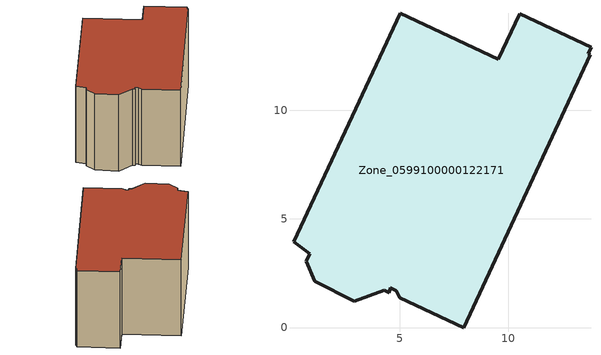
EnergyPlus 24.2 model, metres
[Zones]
Zone_0599100000122171
 floor ground (C_G): 13.67,12.61 13.75,12.56 7.93,0 4.99,1.38 4.84,1.69 4.57,1.82 4.5,1.6 4.28,1.71 2.89,1.2 1.08,2.14 0.69,3.05 0.85,3.38 0.11,3.94 5.02,14.45 9.54,12.34 10.51,14.43 13.8,12.9 z0
 wall outside (C_F): 9.54,12.34 5.02,14.45 0.11,3.94 0.85,3.38 0.69,3.05 1.08,2.14 2.89,1.2 4.28,1.71 4.5,1.6 4.57,1.82 4.84,1.69 4.99,1.38 7.93,0 13.75,12.56 13.67,12.61 13.8,12.9 10.51,14.43 9.54,12.34 z0:7.25
 roof outside (C_R): 13.75,12.56 13.67,12.61 13.8,12.9 10.51,14.43 9.54,12.34 5.02,14.45 0.11,3.94 0.85,3.38 0.69,3.05 1.08,2.14 2.89,1.2 4.28,1.71 4.5,1.6 4.57,1.82 4.84,1.69 4.99,1.38 7.93,0 z7.25
[BUILDING]
Pand.0599100000122171: North Axis=0; Terrain=City; Loads Convergence Tolerance Value=0.04; Temperature Convergence Tolerance Value=0.4; Solar Distribution=FullExterior; Maximum Number of Warmup Days=25; Minimum Number of Warmup Days=1
[Site:Location]
Rotterdam.The.Hague.AP_ZH_NLD Design_Conditions: Latitude=51.96; Longitude=4.45; Time Zone=1; Elevation=-4.5
[SITE:GROUNDTEMPERATURE:BUILDINGSURFACE]
18, 18, 18, 18, 18, 18, 18, 18, 18, 18, 18, 18
[MATERIAL] Thermal Absorptance=0.9; Solar Absorptance=0.7; Visible Absorptance=0.7
Name | Roughness | Thickness | Conductivity | Density | Specific Heat
G.D.1965 | MediumSmooth | 0.15 | 1 | 540 | 1210
F.D.1965 | Rough | 0.3 | 0.857143 | 1920 | 840
R.D.1965 | MediumRough | 0.2 | 0.08 | 1500 | 1000
[CONSTRUCTION]
C_G: G.D.1965
C_F: F.D.1965
C_R: R.D.1965
[ZONE]
Zone_0599100000122171: Type=1; Multiplier=1; Ceiling Height=Autocalculate; Volume=Autocalculate; Floor Area=autocalculate; Part of Total Floor Area=Yes
[ZONEINFILTRATION:DESIGNFLOWRATE]
Infil_Zone_0599100000122171: Zone or ZoneList or Space or SpaceList=Zone_0599100000122171; Schedule=AlwaysOn; Design Flow Rate Calculation Method=Flow/Area; Flow Rate per Floor Area=0.0042; Constant Term Coefficient=1; Temperature Term Coefficient=0; Velocity Term Coefficient=0; Velocity Squared Term Coefficient=0
[HVACTEMPLATE:ZONE:IDEALLOADSAIRSYSTEM]
Zone_0599100000122171: Maximum Heating Supply Air Temperature=50; Minimum Cooling Supply Air Temperature=13; Maximum Heating Supply Air Humidity Ratio=0.0156; Minimum Cooling Supply Air Humidity Ratio=0.0077; Heating Limit=NoLimit; Cooling Limit=NoLimit; Dehumidification Control Type=ConstantSensibleHeatRatio; Cooling Sensible Heat Ratio=0.7; Dehumidification Setpoint=60; Humidification Control Type=None; Humidification Setpoint=30; Outdoor Air Method=None; Outdoor Air Flow Rate per Person=0.00944; Outdoor Air Flow Rate per Zone Floor Area=0; Outdoor Air Flow Rate per Zone=0; Demand Controlled Ventilation Type=None; Outdoor Air Economizer Type=NoEconomizer; Heat Recovery Type=None; Sensible Heat Recovery Effectiveness=0.7; Latent Heat Recovery Effectiveness=0.65
[ZONECONTROL:THERMOSTAT]
ThermostatControl_Zone_0599100000122171: Zone or ZoneList=Zone_0599100000122171; Control Type Schedule=DualSetpointControlType; Control 1=Thermostat_Zone_0599100000122171; Temperature Difference Between Cutout And Setpoint=0
[THERMOSTATSETPOINT:DUALSETPOINT]
Thermostat_Zone_0599100000122171: Heating Setpoint Temperature Schedule=HeatingSetpoint_Zone_0599100000122171; Cooling Setpoint Temperature Schedule=CoolingSetpoint_Zone_0599100000122171
[SCHEDULE:COMPACT]
HeatingSetpoint_Zone_0599100000122171: Through: 12/31, For: AllDays, Until: 24:00, 21
CoolingSetpoint_Zone_0599100000122171: Through: 12/31, For: AllDays, Until: 24:00, 24
DualSetpointControlType: Through: 12/31, For: AllDays, Until: 24:00, 4
AlwaysOn: Through: 12/31, For: AllDays, Until: 24:00, 1
